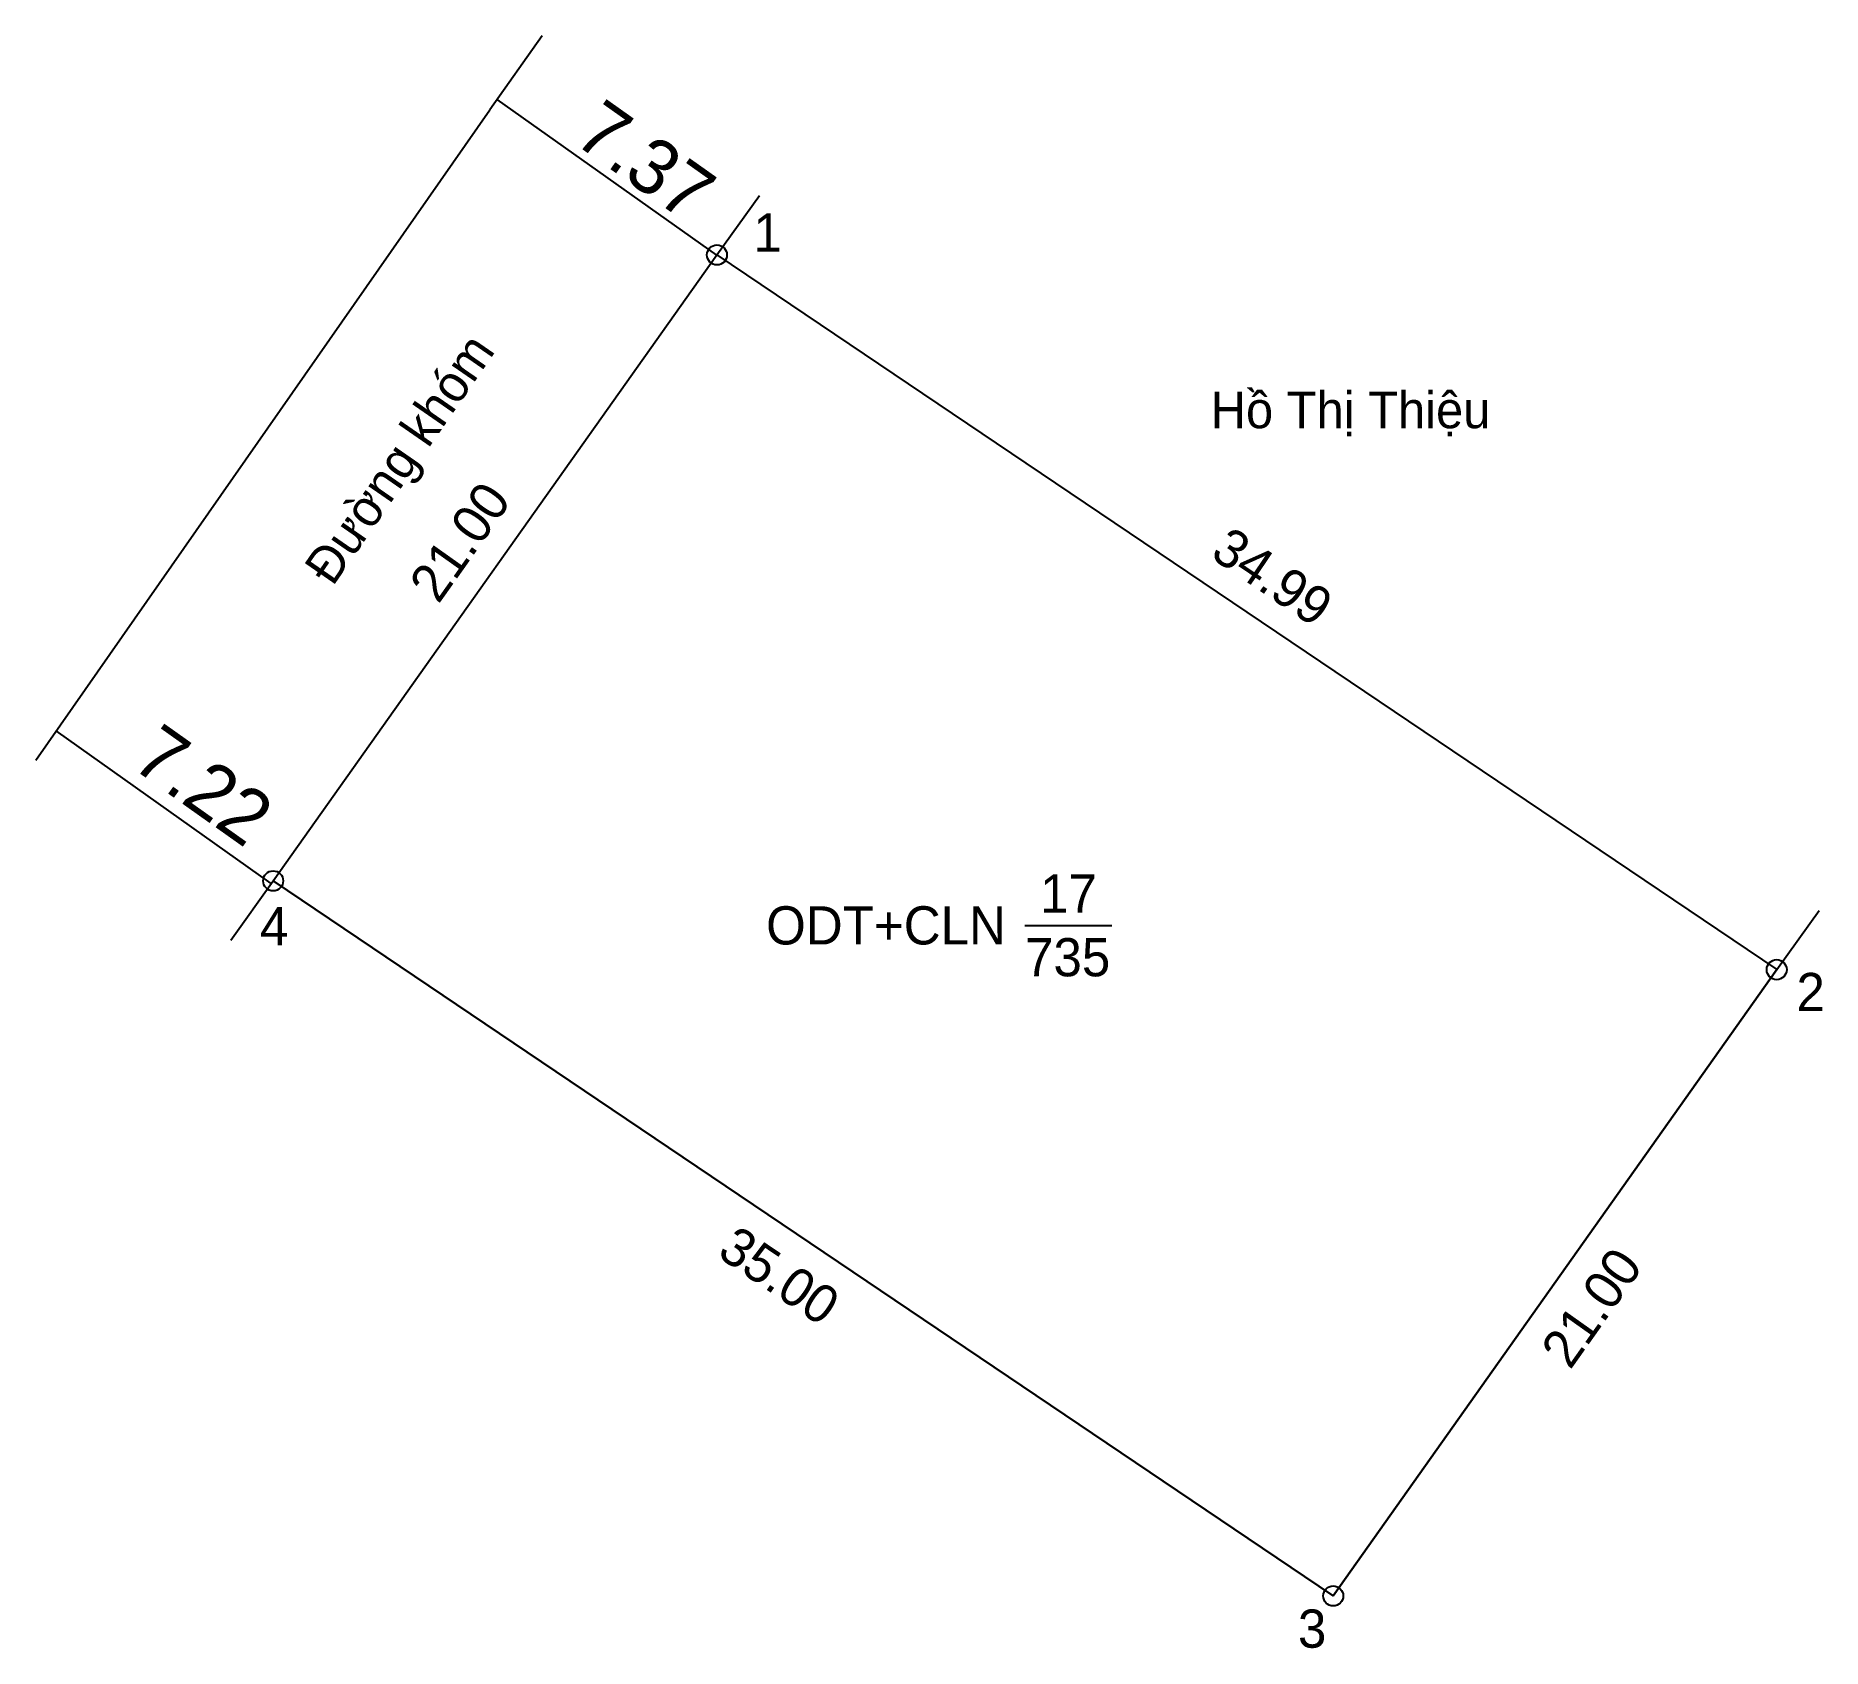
# Model space of a CAD drawing. Extents: x 535888.2 to 535937.1, y 1839300.1 to 1839344.2.
import ezdxf

# ---------------------------------------------------------------- set-up
doc = ezdxf.new("R2010")
doc.units = 0
for name, color, linetype in [('CanhThua', 7, 'Continuous'), ('ChieuDaiCanhThua', 7, 'Continuous'), ('Level 1', 7, 'Continuous'), ('Level 10', 7, 'Continuous'), ('Level 16', 7, 'Continuous'), ('MocDinhThua', 7, 'Continuous'), ('NhanDiaChinhThua', 7, 'Continuous'), ('SoHieuDinhThua', 7, 'Continuous')]:
    doc.layers.add(name, color=color, linetype=linetype)

msp = doc.modelspace()

# ---------------------------------------------------------------- linework, layer by layer
at = {"layer": 'CanhThua'}
for p, q in [((535894.73, 1839321.11), (535906.88, 1839338.24)), ((535906.88, 1839338.24), (535935.89, 1839318.68)), ((535923.75, 1839301.54), (535894.73, 1839321.11)), ((535935.89, 1839318.68), (535923.75, 1839301.54))]:
    msp.add_line(p, q, dxfattribs=at)
at = {"layer": 'Level 10'}
for p, q in [((535902.094, 1839344.239), (535900.66, 1839342.21)), ((535888.23, 1839324.41), (535900.66, 1839342.21)), ((535906.874, 1839338.231), (535900.86, 1839342.497)), ((535906.88, 1839338.24), (535908.047, 1839339.865)), ((535894.73, 1839321.11), (535906.88, 1839338.24)), ((535906.88, 1839338.24), (535935.89, 1839318.68)), ((535894.677, 1839321.036), (535888.79, 1839325.212)), ((535893.567, 1839319.489), (535894.73, 1839321.11)), ((535894.73, 1839321.11), (535923.75, 1839301.54)), ((535935.89, 1839318.68), (535937.055, 1839320.3)), ((535923.75, 1839301.54), (535935.89, 1839318.68))]:
    msp.add_line(p, q, dxfattribs=at)
at = {"layer": 'MocDinhThua'}
for centre in [(535906.88, 1839338.24), (535894.73, 1839321.11), (535935.89, 1839318.68), (535923.75, 1839301.54)]:
    msp.add_circle(centre, 0.274, dxfattribs=at)
at = {"layer": 'NhanDiaChinhThua'}
msp.add_line((535915.312, 1839319.892), (535917.691, 1839319.892), dxfattribs=at)

# ---------------------------------------------------------------- texts
at = {"layer": 'ChieuDaiCanhThua'}
for s, rotation, p in [('21.00', 54.6526, (535899.253, 1839328.665)), ('34.99', 326.0102, (535920.349, 1839329.981)), ('35.00', 326.0058, (535906.847, 1839310.855)), ('21.00', 54.6906, (535930.235, 1839307.706))]:
    msp.add_text(s, height=1.0457, rotation=rotation, dxfattribs=at).set_placement(p)
at = {"layer": 'Level 1'}
for s, p in [('7.37', (535902.904, 1839341.338)), ('7.22', (535890.798, 1839324.248))]:
    msp.add_text(s, height=1.5, rotation=324.6526, dxfattribs=at).set_placement(p)
at = {"layer": 'Level 16'}
msp.add_text('Đường khóm', height=1, rotation=55.3259, dxfattribs=at).set_placement((535896.358, 1839329.146))
msp.add_text('Hồ Thị Thiệu', height=1.00002, dxfattribs=at).set_placement((535920.396, 1839333.498))
at = {"layer": 'NhanDiaChinhThua'}
for s, p in [('17', (535915.723, 1839320.24)), ('ODT+CLN', (535908.224, 1839319.369)), ('735', (535915.313, 1839318.498))]:
    msp.add_text(s, height=1.0457, dxfattribs=at).set_placement(p)
at = {"layer": 'SoHieuDinhThua'}
for s, p in [('1', (535907.876, 1839338.33)), ('4', (535894.369, 1839319.345)), ('2', (535936.431, 1839317.545)), ('3', (535922.784, 1839300.123))]:
    msp.add_text(s, height=1.046, dxfattribs=at).set_placement(p)

doc.saveas('drawing.dxf')
